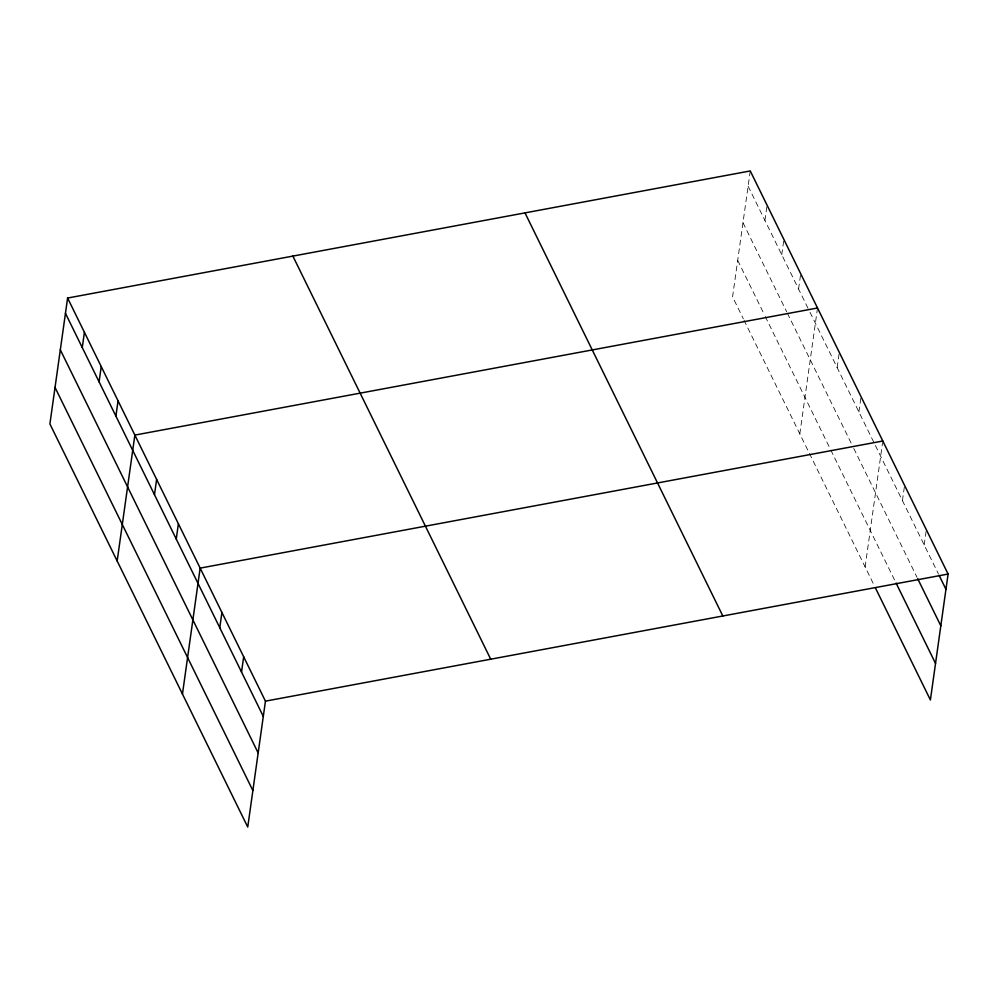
<?xml version="1.0" encoding="UTF-8"?>
<svg xmlns="http://www.w3.org/2000/svg" width="998" height="998" viewBox="0 0 998 998"><rect width="100%" height="100%" fill="white"/><g stroke="black" fill="none" stroke-linecap="round" stroke-linejoin="round"><path stroke-width="0.75" stroke-dasharray="4.99 3.74" d="M750.259 170.945L732.557 296.855L743.323 318.786M764.93 220.471L766.863 206.736M781.746 254.739L783.892 239.47M798.562 289.008L800.496 275.261M799.822 433.905L817.524 307.995M837.135 367.613L839.069 353.866M858.904 411.949L861.049 396.68M865.116 566.939L882.594 442.551M902.429 500.634L904.575 485.365M924.185 544.983L926.119 531.235M748.113 186.214L809.328 310.927M810.002 312.299L938.469 574.075M742.986 222.716L786.698 311.813M787.372 313.185L851.731 444.31M853.777 448.464L917.025 577.331M737.697 260.341L764.605 315.168M765.266 316.528L830.124 448.663M830.798 450.048L895.406 581.697M743.997 320.146L874.635 586.337"/><path stroke-width="1.5" d="M67.602 298.04L49.9 423.95L247.741 827.055L265.443 701.145L67.602 298.04L750.259 170.945L948.1 574.05L930.398 699.96L875.321 587.722M82.26 347.578L84.418 332.309M99.089 381.835L101.235 366.565M115.905 416.104L118.051 400.834M117.165 561.013L134.867 435.091L817.524 307.995M154.478 494.709L156.624 479.439M176.247 539.057L178.393 523.775M182.459 694.034L200.149 568.124L882.806 441.016M219.772 627.73L221.918 612.46M241.528 672.078L243.674 656.809M265.443 701.145L948.1 574.05M939.155 575.459L945.954 589.319M917.698 578.715L940.827 625.833M896.092 583.082L935.538 663.445M524.985 212.886L722.826 615.991M292.876 256.099L490.717 659.204M65.444 313.31L263.297 716.414M60.317 349.824L258.158 752.929M55.027 387.436L252.868 790.553"/></g></svg>
